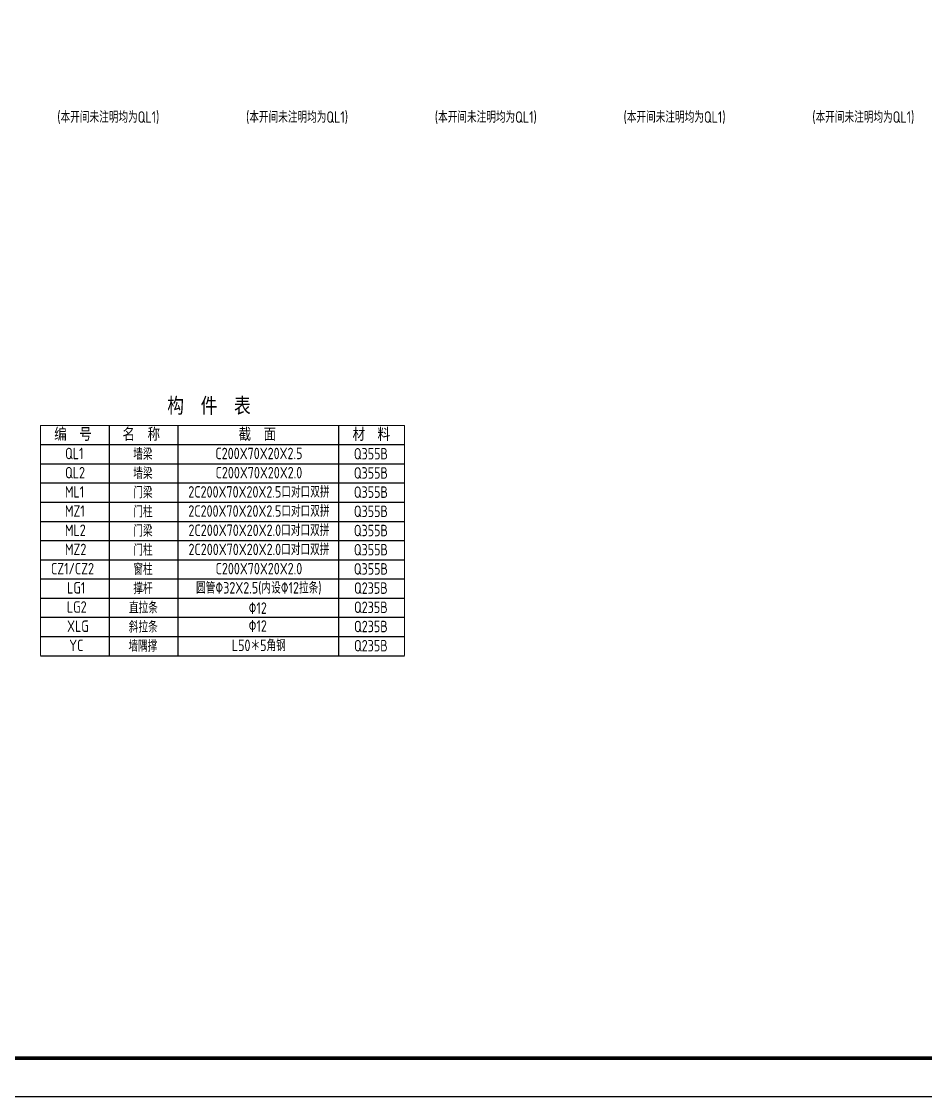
# Model space of a CAD drawing. Extents: x 8844666 to 9156203, y 1662182 to 2655606.
# Drawn here: x 9085320 to 9120761, y 1889019 to 1931153 of the extents above; entities that cross this region are included whole.
import ezdxf
from ezdxf.enums import TextEntityAlignment as Align

# ---------------------------------------------------------------- set-up
doc = ezdxf.new("R2010")
doc.units = 0
doc.header["$LTSCALE"] = 1000
doc.header["$MEASUREMENT"] = 0
for name, color, linetype in [('PUB_TEXT', 7, 'CONTINUOUS'), ('PUB_TITLE', 4, 'CONTINUOUS'), ('标注文字', 3, 'CONTINUOUS')]:
    doc.layers.add(name, color=color, linetype=linetype)
doc.styles.add('-宋体', font='')
doc.styles.add('TSSD_REIN', font='atssdeng.shx', dxfattribs={"width": 0.7, "bigfont": 'atssdchn.shx'})
doc.styles.get('-宋体').set_extended_font_data('SimSun')

msp = doc.modelspace()

# ---------------------------------------------------------------- linework, layer by layer
at = {"layer": 'PUB_TEXT', "color": 150}
for p, q in [((9088764.9, 1906296.7), (9088764.9, 1915323.3)), ((9091464.6, 1906296.7), (9091464.6, 1915323.3)), ((9097764.9, 1906296.7), (9097764.9, 1915323.3)), ((9086064.7, 1914571.1), (9100336.1, 1914571.1)), ((9086064.7, 1913818.9), (9100336.1, 1913818.9)), ((9086064.7, 1913066.7), (9100336.1, 1913066.7)), ((9086064.7, 1912314.4), (9100336.1, 1912314.4)), ((9086064.7, 1911562.2), (9100336.1, 1911562.2)), ((9086064.7, 1910810), (9100336.1, 1910810)), ((9086064.7, 1910057.8), (9100336.1, 1910057.8)), ((9086064.7, 1909305.6), (9100336.1, 1909305.6)), ((9086064.7, 1909305.6), (9100336.1, 1909305.6)), ((9086064.7, 1909305.6), (9100336.1, 1909305.6)), ((9086064.7, 1909305.6), (9100336.1, 1909305.6)), ((9086064.7, 1909305.6), (9100336.1, 1909305.6)), ((9086064.7, 1909305.6), (9100336.1, 1909305.6)), ((9086064.7, 1909305.6), (9100336.1, 1909305.6)), ((9086064.7, 1908553.4), (9100336.1, 1908553.4)), ((9086064.7, 1907801.1), (9100336.1, 1907801.1)), ((9086064.7, 1907048.9), (9100336.1, 1907048.9)), ((9086064.7, 1906296.7), (9100336.1, 1906296.7))]:
    msp.add_line(p, q, dxfattribs=at)
at = {"layer": 'PUB_TEXT', "color": 150, "const_width": 39.7}
for points in [[(9086064.7, 1906296.7), (9086064.7, 1915323.3)], [(9086064.7, 1915323.3), (9100336.1, 1915323.3)], [(9100336.1, 1906296.7), (9100336.1, 1915323.3)], [(9086064.7, 1906296.7), (9100336.1, 1906296.7)]]:
    msp.add_lwpolyline(points, dxfattribs=at)
at = {"layer": 'PUB_TITLE'}
msp.add_lwpolyline([(8903902.8, 1889019.1), (9156202.8, 1889019.1), (9156202.8, 1978119.1), (8903902.8, 1978119.1)], close=True, dxfattribs=at)
at = {"layer": 'PUB_TITLE', "const_width": 150}
msp.add_lwpolyline([(8907652.8, 1890519.1), (9154702.8, 1890519.1), (9154702.8, 1976619.1), (8907652.8, 1976619.1)], close=True, dxfattribs=at)

# ---------------------------------------------------------------- texts
at = {"layer": 'PUB_TEXT', "color": 150, "width": 0.8}
for s, height, style, p in [('构  件  表', 600, '-宋体', (9091035.6, 1915801.4)), ('编  号', 450, '-宋体', (9086604, 1914763.6)), ('名  称', 450, '-宋体', (9089280.5, 1914763.6)), ('截  面', 450, '-宋体', (9093830.5, 1914763.6)), ('材  料', 450, '-宋体', (9098298.3, 1914763.6)), ('QL1', 450, 'TSSD_REIN', (9087029.9, 1913997.7)), ('墙梁', 450, 'TSSD_REIN', (9089704.4, 1913972.9)), ('QL2', 450, 'TSSD_REIN', (9087029.9, 1913245.5)), ('墙梁', 450, 'TSSD_REIN', (9089704.4, 1913220.7)), ('ML1', 450, 'TSSD_REIN', (9087022, 1912493.3)), ('门梁', 450, 'TSSD_REIN', (9089704.4, 1912468.5)), ('MZ1', 450, 'TSSD_REIN', (9087022, 1911741.1)), ('门柱', 450, 'TSSD_REIN', (9089704.4, 1911716.3)), ('ML2', 450, 'TSSD_REIN', (9087022, 1910988.8)), ('门梁', 450, 'TSSD_REIN', (9089704.4, 1910964.1)), ('MZ2', 450, 'TSSD_REIN', (9087022, 1910236.6)), ('门柱', 450, 'TSSD_REIN', (9089704.4, 1910211.8)), ('CZ1/CZ2', 450, 'TSSD_REIN', (9086475.6, 1909484.4)), ('窗柱', 450, 'TSSD_REIN', (9089704.4, 1909459.6)), ('LG1', 450, 'TSSD_REIN', (9087106.4, 1908732.2)), ('撑杆', 450, 'TSSD_REIN', (9089704.4, 1908707.4)), ('LG2 ', 450, 'TSSD_REIN', (9087099.6, 1907980)), ('直拉条', 450, 'TSSD_REIN', (9089534.1, 1907955.2)), ('XLG', 450, 'TSSD_REIN', (9087107.5, 1907227.8)), ('斜拉条', 450, 'TSSD_REIN', (9089527.2, 1907203)), ('YC', 450, 'TSSD_REIN', (9087191.8, 1906475.6)), ('墙隅撑', 450, 'TSSD_REIN', (9089512, 1906450.8))]:
    msp.add_text(s, height=height, dxfattribs=dict(at, style=style)).set_placement(p)
at = {"layer": 'PUB_TEXT', "color": 150, "style": 'TSSD_REIN', "width": 0.8}
for s, p in [('C200X70X20X2.5', (9094628.2, 1913997.7)), ('Q355B', (9099018.2, 1913986.4)), ('C200X70X20X2.0', (9094628.2, 1913245.5)), ('Q355B', (9099018.2, 1913234.1)), ('2C200X70X20X2.5口对口双拼', (9094628.2, 1912493.3)), ('Q355B', (9099018.2, 1912481.9)), ('2C200X70X20X2.5口对口双拼', (9094628.2, 1911741.1)), ('Q355B', (9099018.2, 1911729.7)), ('2C200X70X20X2.0口对口双拼', (9094628.2, 1910988.8)), ('Q355B', (9099018.2, 1910977.5)), ('2C200X70X20X2.0口对口双拼', (9094628.2, 1910236.6)), ('Q355B', (9099018.2, 1910225.3)), ('C200X70X20X2.0', (9094628.2, 1909484.4)), ('Q355B', (9099018.2, 1909473.1)), ('圆管%%13032X2.5(内设%%13012拉条)', (9094622.9, 1908732.2)), ('Q235B', (9099018.2, 1908720.8)), ('%%13012', (9094581.2, 1907936.9)), ('Q235B', (9099018.2, 1907968.6)), ('%%13012', (9094581.2, 1907234)), ('Q235B', (9099018.2, 1907216.4)), ('L50＊5角钢', (9094622.9, 1906475.6)), ('Q235B', (9099018.2, 1906464.2))]:
    msp.add_text(s, height=450, dxfattribs=at).set_placement(p, align=Align.CENTER)
at = {"layer": '标注文字', "color": 6, "style": 'TSSD_REIN', "width": 0.8}
for p in [(9086723.3, 1927182.8), (9094123.3, 1927182.8), (9101523.3, 1927182.8), (9108923.3, 1927182.8), (9116323.3, 1927182.8)]:
    msp.add_text('(本开间未注明均为QL1)', height=450, dxfattribs=at).set_placement(p)

doc.saveas('drawing.dxf')
